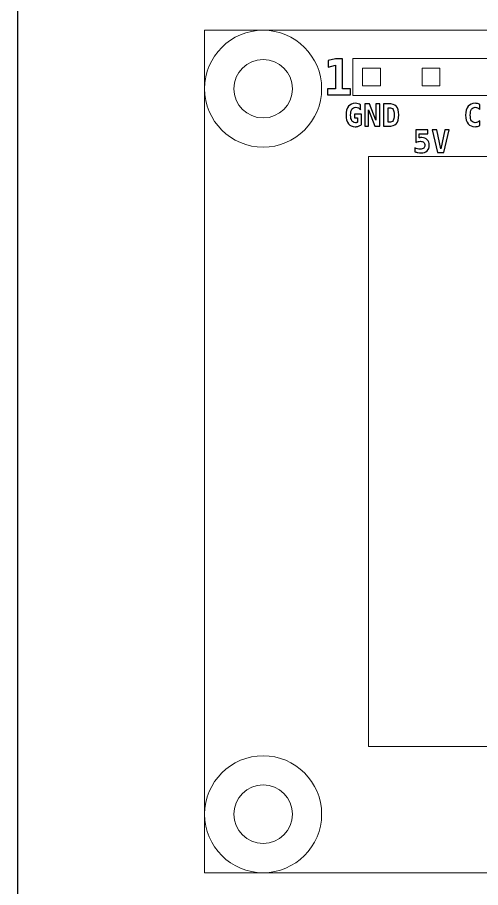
# Model space of a CAD drawing. Header units: centimetres. Extents: x -15.3 to -5.7, y -19.65 to -10.05.
# Drawn here: x -15.3 to -13.321, y -17.023 to -13.305 of the extents above; entities that cross this region are included whole.
import ezdxf

# ---------------------------------------------------------------- set-up
doc = ezdxf.new("R2010")
doc.units = ezdxf.units.CM
doc.header["$MEASUREMENT"] = 0
doc.layers.add('Layer 1', color=7, linetype='Continuous')

msp = doc.modelspace()

# ---------------------------------------------------------------- linework, layer by layer
at = {"layer": 'Layer 1', "color": 7}
msp.add_lwpolyline([(-15.3, -19.65), (-5.7, -19.65), (-5.7, -10.05), (-15.3, -10.05), (-15.3, -19.65)], close=True, dxfattribs=at)
at = {"layer": 'Layer 1', "color": 7, "lineweight": 20}
for points in [[(-14.5, -13.3592), (-14.5, -13.3592), (-6.5, -13.3592), (-6.5, -13.3592), (-6.5, -13.3592), (-6.5, -13.3592), (-6.5, -16.9592), (-6.5, -16.9592), (-6.5, -16.9592), (-6.5, -16.9592), (-14.5, -16.9592), (-14.5, -16.9592), (-14.5, -16.9592), (-14.5, -16.9592), (-14.5, -13.3592), (-14.5, -13.3592)], [(-14.25, -13.4842), (-14.18115, -13.4842), (-14.125, -13.54035), (-14.125, -13.6092), (-14.125, -13.6092), (-14.125, -13.67805), (-14.18115, -13.7342), (-14.25, -13.7342), (-14.25, -13.7342), (-14.31885, -13.7342), (-14.375, -13.67805), (-14.375, -13.6092), (-14.375, -13.6092), (-14.375, -13.54035), (-14.31885, -13.4842), (-14.25, -13.4842)], [(-14.25, -16.5842), (-14.18115, -16.5842), (-14.125, -16.64035), (-14.125, -16.7092), (-14.125, -16.7092), (-14.125, -16.77805), (-14.18115, -16.8342), (-14.25, -16.8342), (-14.25, -16.8342), (-14.31885, -16.8342), (-14.375, -16.77805), (-14.375, -16.7092), (-14.375, -16.7092), (-14.375, -16.64035), (-14.31885, -16.5842), (-14.25, -16.5842)]]:
    msp.add_open_spline(points, degree=3, knots=[0, 0, 0, 0, 0.25, 0.25, 0.25, 0.25, 0.5, 0.5, 0.5, 0.5, 0.75, 0.75, 0.75, 0.75, 1, 1, 1, 1], dxfattribs=at)
at = {"layer": 'Layer 1', "lineweight": 20}
for points in [[(-14.25, -13.3592), (-14.11231, -13.3592), (-14, -13.47151), (-14, -13.6092), (-14, -13.6092), (-14, -13.74689), (-14.11231, -13.8592), (-14.25, -13.8592), (-14.25, -13.8592), (-14.38769, -13.8592), (-14.5, -13.74689), (-14.5, -13.6092), (-14.5, -13.6092), (-14.5, -13.47151), (-14.38769, -13.3592), (-14.25, -13.3592)], [(-14.25, -13.4842), (-14.18115, -13.4842), (-14.125, -13.54035), (-14.125, -13.6092), (-14.125, -13.6092), (-14.125, -13.67805), (-14.18115, -13.7342), (-14.25, -13.7342), (-14.25, -13.7342), (-14.31885, -13.7342), (-14.375, -13.67805), (-14.375, -13.6092), (-14.375, -13.6092), (-14.375, -13.54035), (-14.31885, -13.4842), (-14.25, -13.4842)], [(-13.86637, -13.63857), (-13.86637, -13.63857), (-9.89762, -13.63857), (-9.89762, -13.63857), (-9.89762, -13.63857), (-9.89762, -13.63857), (-9.89762, -13.47982), (-9.89762, -13.47982), (-9.89762, -13.47982), (-9.89762, -13.47982), (-13.86637, -13.47982), (-13.86637, -13.47982), (-13.86637, -13.47982), (-13.86637, -13.47982), (-13.86637, -13.63857), (-13.86637, -13.63857)], [(-13.82509, -13.59729), (-13.82509, -13.59729), (-13.74889, -13.59729), (-13.74889, -13.59729), (-13.74889, -13.59729), (-13.74889, -13.59729), (-13.74889, -13.52109), (-13.74889, -13.52109), (-13.74889, -13.52109), (-13.74889, -13.52109), (-13.82509, -13.52109), (-13.82509, -13.52109), (-13.82509, -13.52109), (-13.82509, -13.52109), (-13.82509, -13.59729), (-13.82509, -13.59729)], [(-13.57109, -13.59729), (-13.57109, -13.59729), (-13.49489, -13.59729), (-13.49489, -13.59729), (-13.49489, -13.59729), (-13.49489, -13.59729), (-13.49489, -13.52109), (-13.49489, -13.52109), (-13.49489, -13.52109), (-13.49489, -13.52109), (-13.57109, -13.52109), (-13.57109, -13.52109), (-13.57109, -13.52109), (-13.57109, -13.52109), (-13.57109, -13.59729), (-13.57109, -13.59729)], [(-13.8, -13.8992), (-13.8, -13.8992), (-7.2, -13.8992), (-7.2, -13.8992), (-7.2, -13.8992), (-7.2, -13.8992), (-7.2, -16.4192), (-7.2, -16.4192), (-7.2, -16.4192), (-7.2, -16.4192), (-13.8, -16.4192), (-13.8, -16.4192), (-13.8, -16.4192), (-13.8, -16.4192), (-13.8, -13.8992), (-13.8, -13.8992)], [(-14.25, -16.4592), (-14.11231, -16.4592), (-14, -16.57151), (-14, -16.7092), (-14, -16.7092), (-14, -16.84689), (-14.11231, -16.9592), (-14.25, -16.9592), (-14.25, -16.9592), (-14.38769, -16.9592), (-14.5, -16.84689), (-14.5, -16.7092), (-14.5, -16.7092), (-14.5, -16.57151), (-14.38769, -16.4592), (-14.25, -16.4592)], [(-14.25, -16.5842), (-14.18115, -16.5842), (-14.125, -16.64035), (-14.125, -16.7092), (-14.125, -16.7092), (-14.125, -16.77805), (-14.18115, -16.8342), (-14.25, -16.8342), (-14.25, -16.8342), (-14.31885, -16.8342), (-14.375, -16.77805), (-14.375, -16.7092), (-14.375, -16.7092), (-14.375, -16.64035), (-14.31885, -16.5842), (-14.25, -16.5842)]]:
    msp.add_open_spline(points, degree=3, knots=[0, 0, 0, 0, 0.25, 0.25, 0.25, 0.25, 0.5, 0.5, 0.5, 0.5, 0.75, 0.75, 0.75, 0.75, 1, 1, 1, 1], dxfattribs=at)
at = {"layer": 'Layer 1'}
msp.add_open_spline([(-13.97464, -13.60921), (-13.97464, -13.60921), (-13.94053, -13.60921), (-13.94053, -13.60921), (-13.94053, -13.60921), (-13.94053, -13.60921), (-13.94053, -13.50906), (-13.94053, -13.50906), (-13.94053, -13.50906), (-13.94053, -13.50906), (-13.97224, -13.51693), (-13.97224, -13.51693), (-13.97224, -13.51693), (-13.97224, -13.51693), (-13.97224, -13.48944), (-13.97224, -13.48944), (-13.97224, -13.48944), (-13.97224, -13.48944), (-13.94032, -13.48179), (-13.94032, -13.48179), (-13.94032, -13.48179), (-13.94032, -13.48179), (-13.91086, -13.48179), (-13.91086, -13.48179), (-13.91086, -13.48179), (-13.91086, -13.48179), (-13.91086, -13.60921), (-13.91086, -13.60921), (-13.91086, -13.60921), (-13.91086, -13.60921), (-13.87675, -13.60921), (-13.87675, -13.60921), (-13.87675, -13.60921), (-13.87675, -13.60921), (-13.87675, -13.63609), (-13.87675, -13.63609), (-13.87675, -13.63609), (-13.87675, -13.63609), (-13.97464, -13.63609), (-13.97464, -13.63609), (-13.97464, -13.63609), (-13.97464, -13.63609), (-13.97464, -13.60921), (-13.97464, -13.60921)], degree=3, knots=[0, 0, 0, 0, 0.0909091, 0.0909091, 0.0909091, 0.0909091, 0.1818182, 0.1818182, 0.1818182, 0.1818182, 0.2727273, 0.2727273, 0.2727273, 0.2727273, 0.3636364, 0.3636364, 0.3636364, 0.3636364, 0.4545455, 0.4545455, 0.4545455, 0.4545455, 0.5454545, 0.5454545, 0.5454545, 0.5454545, 0.6363636, 0.6363636, 0.6363636, 0.6363636, 0.7272727, 0.7272727, 0.7272727, 0.7272727, 0.8181818, 0.8181818, 0.8181818, 0.8181818, 0.9090909, 0.9090909, 0.9090909, 0.9090909, 1, 1, 1, 1], dxfattribs=at)
at = {"layer": 'Layer 1', "color": 250}
for points, knots in [([(-13.84715, -13.7524), (-13.84715, -13.7524), (-13.84715, -13.73401), (-13.84715, -13.73401), (-13.84715, -13.73401), (-13.84715, -13.73401), (-13.8602, -13.73401), (-13.8602, -13.73401), (-13.8602, -13.73401), (-13.8602, -13.73401), (-13.8602, -13.71798), (-13.8602, -13.71798), (-13.8602, -13.71798), (-13.8602, -13.71798), (-13.83048, -13.71798), (-13.83048, -13.71798), (-13.83048, -13.71798), (-13.83048, -13.71798), (-13.83048, -13.76217), (-13.83048, -13.76217), (-13.83048, -13.76217), (-13.83414, -13.7653), (-13.83817, -13.76768), (-13.84258, -13.76929), (-13.84258, -13.76929), (-13.84701, -13.7709), (-13.85173, -13.77171), (-13.85676, -13.77171), (-13.85676, -13.77171), (-13.86926, -13.77171), (-13.8789, -13.76737), (-13.88571, -13.75871), (-13.88571, -13.75871), (-13.89252, -13.75002), (-13.89592, -13.73769), (-13.89592, -13.72171), (-13.89592, -13.72171), (-13.89592, -13.70548), (-13.89248, -13.69309), (-13.88562, -13.68451), (-13.88562, -13.68451), (-13.87874, -13.67594), (-13.86882, -13.67166), (-13.85586, -13.67166), (-13.85586, -13.67166), (-13.85198, -13.67166), (-13.84818, -13.67221), (-13.84443, -13.67331), (-13.84443, -13.67331), (-13.84069, -13.67439), (-13.83716, -13.67598), (-13.8339, -13.67805), (-13.8339, -13.67805), (-13.8339, -13.67805), (-13.8339, -13.69918), (-13.8339, -13.69918), (-13.8339, -13.69918), (-13.83656, -13.69574), (-13.83963, -13.69313), (-13.84311, -13.69139), (-13.84311, -13.69139), (-13.84657, -13.68965), (-13.85037, -13.68877), (-13.85451, -13.68877), (-13.85451, -13.68877), (-13.86174, -13.68877), (-13.86717, -13.6915), (-13.87074, -13.69695), (-13.87074, -13.69695), (-13.87431, -13.70239), (-13.8761, -13.71064), (-13.8761, -13.72171), (-13.8761, -13.72171), (-13.8761, -13.73245), (-13.87438, -13.7406), (-13.87094, -13.7462), (-13.87094, -13.7462), (-13.86748, -13.7518), (-13.86247, -13.7546), (-13.85588, -13.7546), (-13.85588, -13.7546), (-13.85389, -13.7546), (-13.85217, -13.75443), (-13.8507, -13.75405), (-13.8507, -13.75405), (-13.84924, -13.7537), (-13.84805, -13.75315), (-13.84715, -13.7524)], [0, 0, 0, 0, 0.0454545, 0.0454545, 0.0454545, 0.0454545, 0.0909091, 0.0909091, 0.0909091, 0.0909091, 0.1363636, 0.1363636, 0.1363636, 0.1363636, 0.1818182, 0.1818182, 0.1818182, 0.1818182, 0.2272727, 0.2272727, 0.2272727, 0.2272727, 0.2727273, 0.2727273, 0.2727273, 0.2727273, 0.3181818, 0.3181818, 0.3181818, 0.3181818, 0.3636364, 0.3636364, 0.3636364, 0.3636364, 0.4090909, 0.4090909, 0.4090909, 0.4090909, 0.4545455, 0.4545455, 0.4545455, 0.4545455, 0.5, 0.5, 0.5, 0.5, 0.5454545, 0.5454545, 0.5454545, 0.5454545, 0.5909091, 0.5909091, 0.5909091, 0.5909091, 0.6363636, 0.6363636, 0.6363636, 0.6363636, 0.6818182, 0.6818182, 0.6818182, 0.6818182, 0.7272727, 0.7272727, 0.7272727, 0.7272727, 0.7727273, 0.7727273, 0.7727273, 0.7727273, 0.8181818, 0.8181818, 0.8181818, 0.8181818, 0.8636364, 0.8636364, 0.8636364, 0.8636364, 0.9090909, 0.9090909, 0.9090909, 0.9090909, 0.9545455, 0.9545455, 0.9545455, 0.9545455, 1, 1, 1, 1]), ([(-13.81615, -13.6734), (-13.81615, -13.6734), (-13.79566, -13.6734), (-13.79566, -13.6734), (-13.79566, -13.6734), (-13.79566, -13.6734), (-13.76881, -13.74349), (-13.76881, -13.74349), (-13.76881, -13.74349), (-13.76881, -13.74349), (-13.76881, -13.6734), (-13.76881, -13.6734), (-13.76881, -13.6734), (-13.76881, -13.6734), (-13.75201, -13.6734), (-13.75201, -13.6734), (-13.75201, -13.6734), (-13.75201, -13.6734), (-13.75201, -13.76984), (-13.75201, -13.76984), (-13.75201, -13.76984), (-13.75201, -13.76984), (-13.77236, -13.76984), (-13.77236, -13.76984), (-13.77236, -13.76984), (-13.77236, -13.76984), (-13.79934, -13.69975), (-13.79934, -13.69975), (-13.79934, -13.69975), (-13.79934, -13.69975), (-13.79934, -13.76984), (-13.79934, -13.76984), (-13.79934, -13.76984), (-13.79934, -13.76984), (-13.81615, -13.76984), (-13.81615, -13.76984), (-13.81615, -13.76984), (-13.81615, -13.76984), (-13.81615, -13.6734), (-13.81615, -13.6734)], [0, 0, 0, 0, 0.1, 0.1, 0.1, 0.1, 0.2, 0.2, 0.2, 0.2, 0.3, 0.3, 0.3, 0.3, 0.4, 0.4, 0.4, 0.4, 0.5, 0.5, 0.5, 0.5, 0.6, 0.6, 0.6, 0.6, 0.7, 0.7, 0.7, 0.7, 0.8, 0.8, 0.8, 0.8, 0.9, 0.9, 0.9, 0.9, 1, 1, 1, 1]), ([(-13.73536, -13.6734), (-13.73536, -13.6734), (-13.71494, -13.6734), (-13.71494, -13.6734), (-13.71494, -13.6734), (-13.6992, -13.6734), (-13.68784, -13.67715), (-13.68092, -13.68467), (-13.68092, -13.68467), (-13.67398, -13.69219), (-13.67051, -13.70447), (-13.67051, -13.72153), (-13.67051, -13.72153), (-13.67051, -13.73862), (-13.67398, -13.75094), (-13.68092, -13.75851), (-13.68092, -13.75851), (-13.68784, -13.76607), (-13.6992, -13.76984), (-13.71494, -13.76984), (-13.71494, -13.76984), (-13.71494, -13.76984), (-13.73536, -13.76984), (-13.73536, -13.76984), (-13.73536, -13.76984), (-13.73536, -13.76984), (-13.73536, -13.6734), (-13.73536, -13.6734)], [0, 0, 0, 0, 0.1428571, 0.1428571, 0.1428571, 0.1428571, 0.2857143, 0.2857143, 0.2857143, 0.2857143, 0.4285714, 0.4285714, 0.4285714, 0.4285714, 0.5714286, 0.5714286, 0.5714286, 0.5714286, 0.7142857, 0.7142857, 0.7142857, 0.7142857, 0.8571429, 0.8571429, 0.8571429, 0.8571429, 1, 1, 1, 1]), ([(-13.32472, -13.76706), (-13.32774, -13.76861), (-13.3309, -13.76977), (-13.33423, -13.77055), (-13.33423, -13.77055), (-13.33753, -13.77132), (-13.34102, -13.77171), (-13.34468, -13.77171), (-13.34468, -13.77171), (-13.35769, -13.77171), (-13.36763, -13.76744), (-13.37446, -13.75886), (-13.37446, -13.75886), (-13.38132, -13.75028), (-13.38474, -13.73791), (-13.38474, -13.72171), (-13.38474, -13.72171), (-13.38474, -13.70548), (-13.38132, -13.69309), (-13.37446, -13.68451), (-13.37446, -13.68451), (-13.36763, -13.67594), (-13.35769, -13.67166), (-13.34468, -13.67166), (-13.34468, -13.67166), (-13.34102, -13.67166), (-13.33751, -13.67206), (-13.33416, -13.67283), (-13.33416, -13.67283), (-13.33079, -13.6736), (-13.32766, -13.67477), (-13.32472, -13.67631), (-13.32472, -13.67631), (-13.32472, -13.67631), (-13.32472, -13.6975), (-13.32472, -13.6975), (-13.32472, -13.6975), (-13.32799, -13.69448), (-13.33118, -13.69227), (-13.33425, -13.69086), (-13.33425, -13.69086), (-13.33733, -13.68947), (-13.34051, -13.68877), (-13.34379, -13.68877), (-13.34379, -13.68877), (-13.35076, -13.68877), (-13.35603, -13.69155), (-13.35958, -13.69708), (-13.35958, -13.69708), (-13.36313, -13.70261), (-13.36492, -13.71082), (-13.36492, -13.72171), (-13.36492, -13.72171), (-13.36492, -13.73258), (-13.36313, -13.74076), (-13.35958, -13.74629), (-13.35958, -13.74629), (-13.35603, -13.75183), (-13.35076, -13.7546), (-13.34379, -13.7546), (-13.34379, -13.7546), (-13.34051, -13.7546), (-13.33733, -13.7539), (-13.33425, -13.75251), (-13.33425, -13.75251), (-13.33118, -13.7511), (-13.32799, -13.74889), (-13.32472, -13.74587), (-13.32472, -13.74587), (-13.32472, -13.74587), (-13.32472, -13.76706), (-13.32472, -13.76706)], [0, 0, 0, 0, 0.0555556, 0.0555556, 0.0555556, 0.0555556, 0.1111111, 0.1111111, 0.1111111, 0.1111111, 0.1666667, 0.1666667, 0.1666667, 0.1666667, 0.2222222, 0.2222222, 0.2222222, 0.2222222, 0.2777778, 0.2777778, 0.2777778, 0.2777778, 0.3333333, 0.3333333, 0.3333333, 0.3333333, 0.3888889, 0.3888889, 0.3888889, 0.3888889, 0.4444444, 0.4444444, 0.4444444, 0.4444444, 0.5, 0.5, 0.5, 0.5, 0.5555556, 0.5555556, 0.5555556, 0.5555556, 0.6111111, 0.6111111, 0.6111111, 0.6111111, 0.6666667, 0.6666667, 0.6666667, 0.6666667, 0.7222222, 0.7222222, 0.7222222, 0.7222222, 0.7777778, 0.7777778, 0.7777778, 0.7777778, 0.8333333, 0.8333333, 0.8333333, 0.8333333, 0.8888889, 0.8888889, 0.8888889, 0.8888889, 0.9444444, 0.9444444, 0.9444444, 0.9444444, 1, 1, 1, 1]), ([(-13.71631, -13.69058), (-13.71631, -13.69058), (-13.71631, -13.75266), (-13.71631, -13.75266), (-13.71631, -13.75266), (-13.71631, -13.75266), (-13.71115, -13.75266), (-13.71115, -13.75266), (-13.71115, -13.75266), (-13.70365, -13.75266), (-13.6983, -13.75031), (-13.69512, -13.74559), (-13.69512, -13.74559), (-13.69192, -13.74087), (-13.69034, -13.73284), (-13.69034, -13.72153), (-13.69034, -13.72153), (-13.69034, -13.71029), (-13.69192, -13.70231), (-13.69512, -13.69761), (-13.69512, -13.69761), (-13.6983, -13.69291), (-13.70365, -13.69058), (-13.71115, -13.69058), (-13.71115, -13.69058), (-13.71115, -13.69058), (-13.71631, -13.69058), (-13.71631, -13.69058)], [0, 0, 0, 0, 0.1428571, 0.1428571, 0.1428571, 0.1428571, 0.2857143, 0.2857143, 0.2857143, 0.2857143, 0.4285714, 0.4285714, 0.4285714, 0.4285714, 0.5714286, 0.5714286, 0.5714286, 0.5714286, 0.7142857, 0.7142857, 0.7142857, 0.7142857, 0.8571429, 0.8571429, 0.8571429, 0.8571429, 1, 1, 1, 1]), ([(-13.59833, -13.78503), (-13.59833, -13.78503), (-13.54595, -13.78503), (-13.54595, -13.78503), (-13.54595, -13.78503), (-13.54595, -13.78503), (-13.54595, -13.80183), (-13.54595, -13.80183), (-13.54595, -13.80183), (-13.54595, -13.80183), (-13.5829, -13.80183), (-13.5829, -13.80183), (-13.5829, -13.80183), (-13.5829, -13.80183), (-13.5829, -13.81971), (-13.5829, -13.81971), (-13.5829, -13.81971), (-13.58136, -13.81912), (-13.57968, -13.81868), (-13.57792, -13.81839), (-13.57792, -13.81839), (-13.57615, -13.8181), (-13.57428, -13.81797), (-13.57229, -13.81797), (-13.57229, -13.81797), (-13.56275, -13.81797), (-13.55499, -13.82099), (-13.54903, -13.82701), (-13.54903, -13.82701), (-13.5431, -13.83305), (-13.54013, -13.84088), (-13.54013, -13.85054), (-13.54013, -13.85054), (-13.54013, -13.86066), (-13.54334, -13.86864), (-13.54978, -13.87452), (-13.54978, -13.87452), (-13.55622, -13.88041), (-13.565, -13.88334), (-13.57611, -13.88334), (-13.57611, -13.88334), (-13.58023, -13.88334), (-13.58442, -13.88299), (-13.58863, -13.88231), (-13.58863, -13.88231), (-13.59284, -13.88162), (-13.59716, -13.88059), (-13.60155, -13.8792), (-13.60155, -13.8792), (-13.60155, -13.8792), (-13.60155, -13.86202), (-13.60155, -13.86202), (-13.60155, -13.86202), (-13.59798, -13.86379), (-13.5943, -13.86511), (-13.59055, -13.86599), (-13.59055, -13.86599), (-13.58678, -13.86687), (-13.58299, -13.86731), (-13.57919, -13.86731), (-13.57919, -13.86731), (-13.57249, -13.86731), (-13.56738, -13.86588), (-13.56389, -13.86302), (-13.56389, -13.86302), (-13.56041, -13.86015), (-13.55867, -13.856), (-13.55867, -13.85054), (-13.55867, -13.85054), (-13.55867, -13.84549), (-13.56041, -13.84145), (-13.56387, -13.83841), (-13.56387, -13.83841), (-13.56733, -13.83539), (-13.57196, -13.83387), (-13.57772, -13.83387), (-13.57772, -13.83387), (-13.58113, -13.83387), (-13.58453, -13.83429), (-13.58797, -13.83512), (-13.58797, -13.83512), (-13.59139, -13.83596), (-13.59485, -13.83724), (-13.59833, -13.83892), (-13.59833, -13.83892), (-13.59833, -13.83892), (-13.59833, -13.78503), (-13.59833, -13.78503)], [0, 0, 0, 0, 0.0454545, 0.0454545, 0.0454545, 0.0454545, 0.0909091, 0.0909091, 0.0909091, 0.0909091, 0.1363636, 0.1363636, 0.1363636, 0.1363636, 0.1818182, 0.1818182, 0.1818182, 0.1818182, 0.2272727, 0.2272727, 0.2272727, 0.2272727, 0.2727273, 0.2727273, 0.2727273, 0.2727273, 0.3181818, 0.3181818, 0.3181818, 0.3181818, 0.3636364, 0.3636364, 0.3636364, 0.3636364, 0.4090909, 0.4090909, 0.4090909, 0.4090909, 0.4545455, 0.4545455, 0.4545455, 0.4545455, 0.5, 0.5, 0.5, 0.5, 0.5454545, 0.5454545, 0.5454545, 0.5454545, 0.5909091, 0.5909091, 0.5909091, 0.5909091, 0.6363636, 0.6363636, 0.6363636, 0.6363636, 0.6818182, 0.6818182, 0.6818182, 0.6818182, 0.7272727, 0.7272727, 0.7272727, 0.7272727, 0.7727273, 0.7727273, 0.7727273, 0.7727273, 0.8181818, 0.8181818, 0.8181818, 0.8181818, 0.8636364, 0.8636364, 0.8636364, 0.8636364, 0.9090909, 0.9090909, 0.9090909, 0.9090909, 0.9545455, 0.9545455, 0.9545455, 0.9545455, 1, 1, 1, 1]), ([(-13.49135, -13.86557), (-13.49135, -13.86557), (-13.47438, -13.78503), (-13.47438, -13.78503), (-13.47438, -13.78503), (-13.47438, -13.78503), (-13.45519, -13.78503), (-13.45519, -13.78503), (-13.45519, -13.78503), (-13.45519, -13.78503), (-13.47812, -13.88147), (-13.47812, -13.88147), (-13.47812, -13.88147), (-13.47812, -13.88147), (-13.50454, -13.88147), (-13.50454, -13.88147), (-13.50454, -13.88147), (-13.50454, -13.88147), (-13.52747, -13.78503), (-13.52747, -13.78503), (-13.52747, -13.78503), (-13.52747, -13.78503), (-13.50829, -13.78503), (-13.50829, -13.78503), (-13.50829, -13.78503), (-13.50829, -13.78503), (-13.49135, -13.86557), (-13.49135, -13.86557)], [0, 0, 0, 0, 0.1428571, 0.1428571, 0.1428571, 0.1428571, 0.2857143, 0.2857143, 0.2857143, 0.2857143, 0.4285714, 0.4285714, 0.4285714, 0.4285714, 0.5714286, 0.5714286, 0.5714286, 0.5714286, 0.7142857, 0.7142857, 0.7142857, 0.7142857, 0.8571429, 0.8571429, 0.8571429, 0.8571429, 1, 1, 1, 1])]:
    msp.add_open_spline(points, degree=3, knots=knots, dxfattribs=at)

doc.saveas('drawing.dxf')
